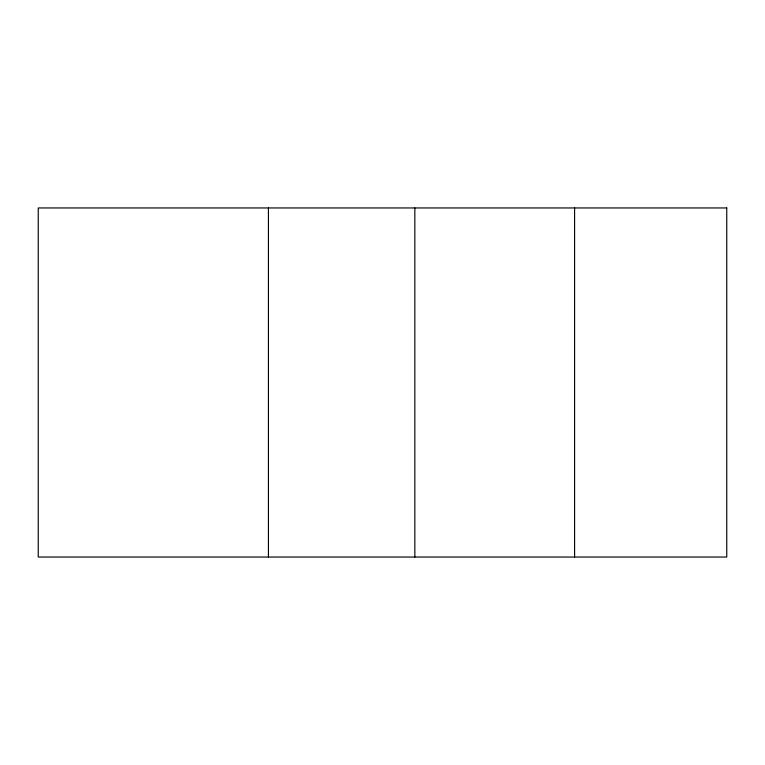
<?xml version="1.0" encoding="UTF-8"?>
<svg xmlns="http://www.w3.org/2000/svg" width="765" height="765" viewBox="0 0 765 765"><rect width="100%" height="100%" fill="white"/><g stroke="black" fill="none" stroke-linecap="round" stroke-linejoin="round"><path stroke-width="1.15" d="M574.591 207.956L574.591 557.044M414.84 207.956L414.84 557.044M268.429 207.956L268.429 557.044M726.75 207.956L38.25 207.956L38.25 557.044L726.75 557.044L726.75 207.956"/></g></svg>
